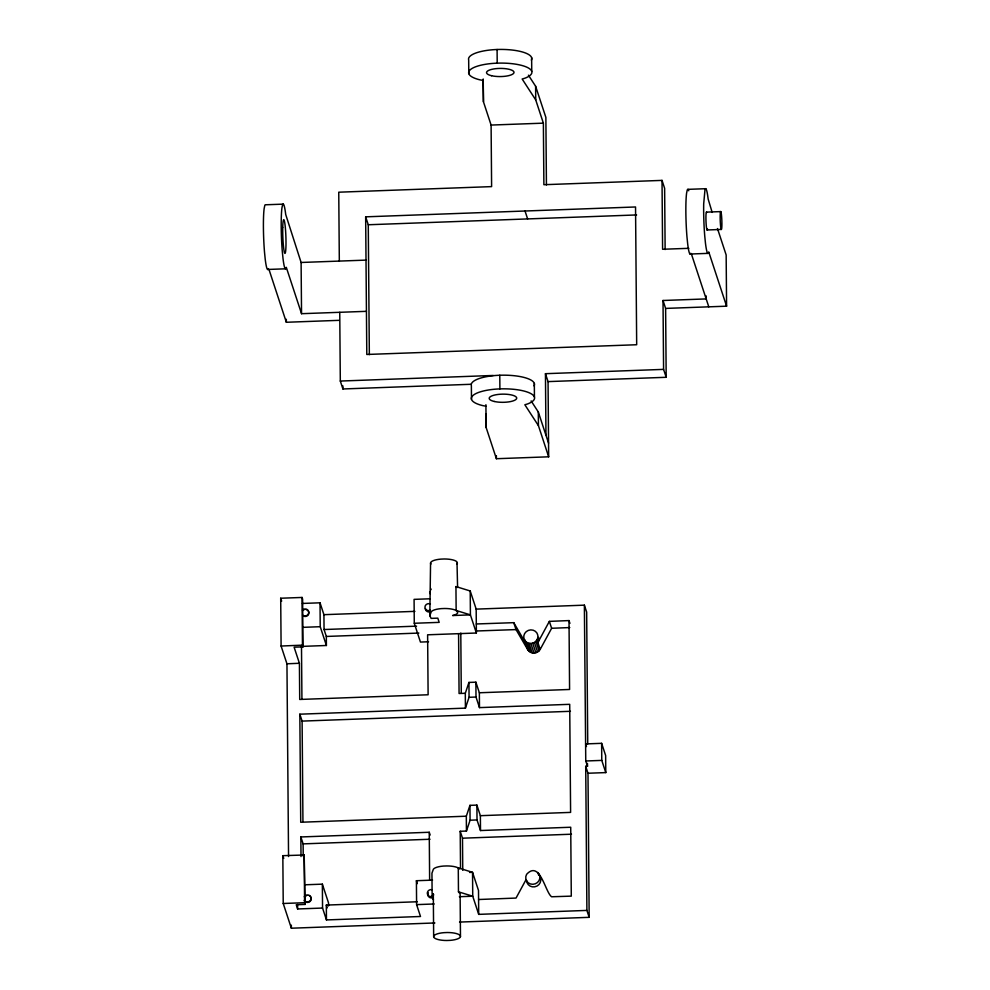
<?xml version="1.0" encoding="UTF-8"?>
<svg xmlns="http://www.w3.org/2000/svg" width="990" height="990" viewBox="0 0 990 990"><rect width="100%" height="100%" fill="white"/><g stroke="black" fill="none" stroke-linecap="round" stroke-linejoin="round"><path stroke-width="1.49" d="M466.315 816.205L300.725 822.245L299.834 714.186L465.424 708.135L465.3 693.285L468.938 682.432L475.881 682.184L479.358 692.765L479.482 707.615L569.708 704.323L570.599 812.394L480.373 815.686L476.895 805.105L469.953 805.353L466.315 816.205L466.439 831.055L460.214 831.278L460.523 868.106M465.424 708.135L469.062 697.294L468.938 682.432M466.439 831.055L470.077 820.215L469.953 805.353M430.204 598.777L414.08 599.371L414.278 623.267L439.189 622.364L437.803 618.144L431.133 618.379L429.821 615.755L430.563 562.988M429.821 615.755L430.984 612.501A13.415 3.985 -0.5 0 1 441.193 608.627L444.671 608.491A13.415 3.985 -0.5 0 1 456.143 610.471L470.411 614.877L476.376 633.018L427.618 634.8L428.113 694.77L299.71 699.46L299.413 663.275L294.117 647.188L303.014 646.854L302.618 599.173L302.061 597.453L280.702 598.232L281.098 646.037L286.952 663.795L288.548 856.536M433.459 899.737L432.147 897.113L433.311 893.846A13.415 3.985 -0.5 0 0 433.682 894.873M569.931 623.354L569.015 620.582L549.351 621.374L537.879 642.522A7.14 6.782 -18.2 0 0 538.548 637.325M476.301 623.972L513.761 622.673L516.038 629.591L527.856 649.885C530.553 654.316 537.694 653.895 540.156 649.44L551.628 628.291L549.351 621.374M526.074 879.578L516.038 898.066L478.578 899.514M524.712 640.332C527.41 644.762 534.55 644.341 537.013 639.887A7.14 6.782 -18.2 0 0 530.776 629.888A7.14 6.782 -18.2 0 0 524.712 640.332L527.856 649.885M281.098 646.037L302.457 645.146L303.014 646.854M551.628 628.291L569.782 627.561M286.952 663.795L299.413 663.275M543.374 123.156L535.726 99.903L522.151 79.002L524.7 78.284A31.63 9.405 -0.5 0 0 520.356 65.08A31.63 9.405 -0.5 0 0 475.844 66.701A31.63 9.405 -0.5 0 0 480.187 79.905L483.145 80.425L483.454 101.809L491.102 125.062L543.374 123.156L543.881 184.709L662.025 180.39L664.624 188.31L665.132 249.542M283.301 204.138L265.506 204.781A32.385 2.921 87.9 0 0 264.763 205.561L264.157 208.506A32.385 2.921 87.9 0 0 264.516 252.227L265.209 259.12A32.385 2.921 87.9 0 0 268.352 268.674M687.939 189.35L705.734 188.706M365.657 216.835L635.543 206.972L636.681 344.743L366.795 354.469L365.657 216.835L368.268 224.755L369.344 354.655M706.501 212.12L720.745 211.6M368.268 224.755L636.607 214.941M707.095 229.977L721.326 229.445A8.935 0.804 87.9 0 0 721.599 216.352A8.935 0.804 87.9 0 0 720.176 215.771A8.935 0.804 87.9 0 0 721.326 229.445M366.436 311.33L301.542 313.694L286.296 267.337L286.147 268.03A32.385 2.921 87.9 0 1 283.004 258.477L282.311 251.584A32.385 2.921 87.9 0 1 281.952 207.851L282.558 204.918A32.385 2.921 87.9 0 1 285.702 214.471L301.108 262.474L366.015 260.11M688.805 248.317L662.595 249.27L662.025 180.39M267.622 269.466L285.417 268.81M690.067 254.034L707.862 253.378M663.585 369.381L545.453 373.688L548.052 381.608L666.183 377.289L663.585 369.381L663.015 300.49L706.179 298.918L708.791 306.826M268.983 269.453L286.345 322.27L339.322 320.327M663.015 300.49L665.614 308.41L726.586 306.182L726.153 254.962L717.478 228.554M339.743 312.308L340.312 381.051L493.181 375.47M340.312 381.051L342.924 388.971L471.079 384.281M485.904 404.724L486.152 427.556L496.398 458.717L548.67 456.811L548.052 381.608M302.445 603.442L320.03 602.811L323.928 614.679L324.052 629.529L326.329 636.446L326.403 645.492L301.492 646.408L301.925 698.693M323.928 614.679L414.897 611.362M470.213 590.981L470.411 614.877L452.616 615.533L453.655 615.285A13.415 3.985 -0.5 0 0 457.788 612.464L456.143 610.471L455.945 586.575L470.213 590.981L476.178 609.122L584.372 605.162L586.649 612.08L587.738 743.911M302.643 627.351L320.228 626.707L326.403 645.492M324.052 629.529L416.567 626.15M326.329 636.446L418.844 633.068M428.534 641.768L420.453 642.065L414.278 623.267M465.3 693.285L459.075 693.507L458.58 633.674M479.358 692.765L569.584 689.473L569.015 620.582M469.062 697.294L476.004 697.034L479.482 707.615M299.834 714.186L302.111 721.104L570.438 711.303M587.466 763.414L587.491 766.26L585.709 766.322L587.986 773.24L605.781 772.596L605.645 755.519L601.635 743.329L585.61 743.911L586.476 746.547M584.372 605.162L585.758 760.988L601.771 760.394L605.781 772.596M470.077 820.215L477.019 819.955L480.496 830.536L570.723 827.244L571.292 896.136L551.628 896.767C545.292 892.547 540.033 859.815 526.643 874.294A7.14 6.782 -18.2 0 0 532.88 884.293A7.14 6.782 -18.2 0 0 538.944 873.848M301.01 856.56L300.849 836.958L429.252 832.268L430.155 835.04M300.849 836.958L303.126 843.876L429.994 839.248M460.214 831.278L462.491 838.196L571.465 834.211M469.569 872.438L472.539 872.326L478.504 890.468L478.702 914.364L586.897 910.416L589.174 917.334L459.558 922.074M304.772 884.8L322.356 884.157L328.532 902.942L328.556 905.961M322.356 884.157L322.554 908.053L326.453 919.933L420.503 916.493L416.604 904.625L416.406 880.716L432.531 880.135M459.385 896.717L472.737 896.222L478.702 914.364M305.143 904.415L304.19 855.014L282.831 855.682L283.227 903.486L304.586 902.707L305.143 904.415L296.245 904.749L297.631 908.969L322.554 908.053M326.453 919.933L326.329 905.083L417.297 901.754M416.604 904.625L434.189 903.981M283.227 903.486L291.357 928.212L434.87 922.965M476.128 631.001L516.038 629.591M485.83 406.172L482.873 405.64A31.63 9.405 -0.5 0 1 478.541 392.448A31.63 9.405 -0.5 0 1 523.054 390.815A31.63 9.405 -0.5 0 1 527.385 404.019L524.849 404.749L538.424 425.638L548.67 456.811M459.546 868.886L458.271 867.921L458.469 891.829L472.737 896.222L472.539 872.326L458.271 867.921A13.415 3.985 -0.5 0 0 446.812 865.941L443.322 866.077A13.415 3.985 -0.5 0 0 433.113 869.95L431.949 873.205L432.147 897.113M455.945 586.575L457.219 587.528M458.469 891.829L460.115 893.822L460.474 936.503A13.415 3.985 -0.5 0 1 450.252 940.364L446.775 940.5A13.415 3.985 -0.5 0 1 433.731 937.047A13.415 3.985 -0.5 0 1 443.879 932.667L447.356 932.518A13.415 3.985 -0.5 0 1 460.09 935.463L460.474 936.503M528.425 75.178L535.615 86.241L545.874 117.414L546.431 184.944M531.123 400.925L538.312 411.989L548.559 443.161M513.761 622.673L525.579 642.968A7.14 6.782 -18.2 0 1 524.601 639.602M457.578 587.058L456.996 561.924A13.415 3.985 -0.5 0 0 444.262 558.979L440.785 559.127A13.415 3.985 -0.5 0 0 430.947 564.015M712.169 212.417L708.147 199.04A32.385 2.921 87.9 0 0 705.004 189.486L703.692 203.804A32.385 2.921 87.9 0 0 704.756 236.152L705.449 243.045A32.385 2.921 87.9 0 0 708.593 252.599L708.741 251.906L726.586 306.182M691.416 253.997L706.179 298.918L706.155 295.899M525.022 211.006L527.633 218.926M585.758 760.988L587.491 766.26M537.013 639.887L540.156 649.44M535.899 641.334L539.043 650.888M534.439 642.473L537.57 652.026M532.731 643.215L535.862 652.769M530.888 643.512L534.031 653.066M529.044 643.351L532.187 652.905M527.336 642.733L530.467 652.286M525.851 641.706L528.994 651.259M537.805 872.475L538.708 875.197M429.623 591.859L430.266 593.839M416.406 880.716L417.359 883.612M280.702 598.232L281.655 601.14M326.329 905.083L327.245 907.842M282.831 855.682L283.734 858.417M483.207 78.99L483.454 101.809M665.614 308.41L666.183 377.289M601.635 743.329L601.771 760.394M587.986 773.24L589.174 917.334M585.709 766.322L586.897 910.416M545.453 373.688L545.96 435.241M535.615 86.241L535.726 99.903M538.312 411.989L538.424 425.638M531.63 57.68L531.741 71.342M534.328 383.427L534.439 397.077M497.091 49.5L497.203 63.162M499.777 375.235L499.9 388.897M496.374 455.647L496.398 458.717M491.102 125.062L491.609 186.615L338.753 192.196L339.322 261.088M486.041 413.894L486.152 427.556M480.373 815.686L480.496 830.536M476.178 609.122L476.376 633.018M475.881 682.184L476.004 697.034M476.895 805.105L477.019 819.955M468.79 73.644L468.678 59.982A31.63 9.405 -0.5 0 1 501.225 49.426A31.63 9.405 -0.5 0 1 531.358 60.143M471.488 399.378L471.376 385.716A31.63 9.405 -0.5 0 1 503.922 375.173A31.63 9.405 -0.5 0 1 534.043 385.877M460.796 633.068L461.278 692.765M462.491 838.196L462.751 870.346M433.311 893.846L433.657 936.528M432.791 899.093L432.766 896.099A3.663 3.49 -18.2 0 1 427.334 893.698A3.663 3.49 -18.2 0 1 431.863 889.701M429.252 832.268L429.635 879.949M342.899 385.914L342.924 388.971M320.03 602.811L320.228 626.707M301.108 262.474L301.542 313.694M302.061 597.453L302.457 645.146M304.19 855.014L304.586 902.707M302.111 721.104L302.94 821.44M303.126 843.876L303.225 856.189M297.594 904.489L297.631 908.969M286.32 319.263L286.345 322.27M291.332 925.13L291.357 928.212M302.47 610.087A3.663 3.49 -18.2 0 1 307.63 609.902A3.663 3.49 -18.2 0 1 307.667 614.852A3.663 3.49 -18.2 0 1 302.519 615.038M306.158 609.58A3.663 3.49 -18.2 0 1 308.422 614.629A3.663 3.49 -18.2 0 1 302.692 615.557M302.643 610.607A3.663 3.49 -18.2 0 1 304.276 609.642M540.54 878.093A7.14 6.782 -18.2 0 1 534.674 886.83A7.14 6.782 -18.2 0 1 526.593 880.37M304.264 896.791A3.663 3.49 -18.2 0 1 309.759 895.653A3.663 3.49 -18.2 0 1 309.808 901.024A3.663 3.49 -18.2 0 1 304.289 900.294M309.412 895.851A3.663 3.49 -18.2 0 1 310.216 901.333A3.663 3.49 -18.2 0 1 304.462 900.813M305.007 896.569A3.663 3.49 -18.2 0 1 306.64 895.604M431.157 589.632A13.415 3.985 -0.5 0 1 430.786 588.592M457.38 562.951A13.415 3.985 -0.5 0 1 456.848 563.991M433.236 897.398A3.663 3.49 -18.2 0 1 428.212 892.794M430.44 610.112A3.663 3.49 -18.2 0 1 424.933 607.291A3.663 3.49 -18.2 0 1 430.39 604.061M429.994 611.82A3.663 3.49 -18.2 0 1 425.366 608.603M707.466 228.95A8.935 0.804 87.9 0 1 706.019 221.871A8.935 0.804 87.9 0 1 706.724 212.504M690.797 253.254A32.385 2.921 87.9 0 1 687.654 243.689L686.961 236.796A32.385 2.921 87.9 0 1 686.602 193.075L687.209 190.142A32.385 2.921 87.9 0 1 688.743 190.773M282.732 227.465A16.929 1.534 87.9 0 0 284.91 253.378A16.929 1.534 87.9 0 0 285.417 228.579A16.929 1.534 87.9 0 0 282.732 227.465M491.535 75.71A13.749 4.084 -0.5 0 0 513.822 73.062A13.749 4.084 -0.5 0 0 495.446 68.706A13.749 4.084 -0.5 0 0 491.535 75.71M494.233 401.457A13.749 4.084 -0.5 0 0 516.52 398.797A13.749 4.084 -0.5 0 0 498.131 394.441A13.749 4.084 -0.5 0 0 494.233 401.457"/></g></svg>
